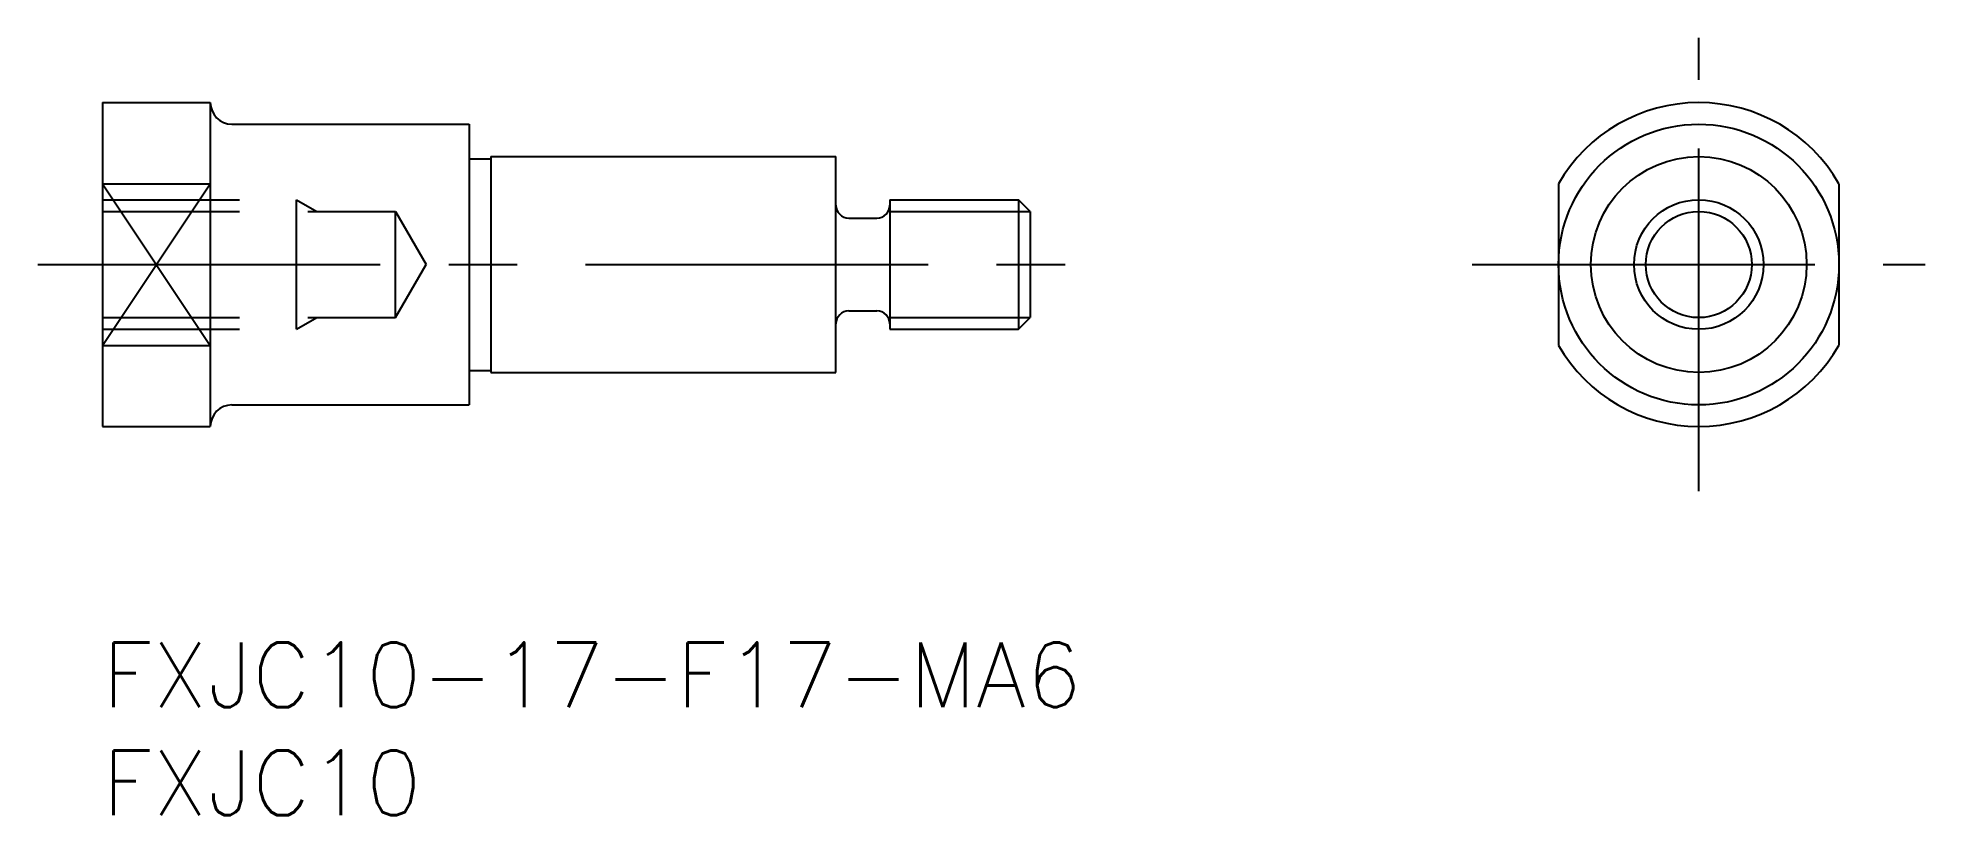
# Model space of a CAD drawing. Extents: x -3 to 84.5, y -8 to 28.
import ezdxf

# ---------------------------------------------------------------- set-up
doc = ezdxf.new("R2010")
doc.units = 0
doc.header["$LTSCALE"] = 0.5
doc.linetypes.add('CENTER', pattern=[50.8, 31.75, -6.35, 6.35, -6.35])
doc.linetypes.add('DASHED', pattern=[19.05, 12.7, -6.35])
for name, color, linetype in [('MSM_CENTER', 1, 'CENTER'), ('MSM_CONTINUOUS', 7, 'CONTINUOUS'), ('MSM_DASHED', 4, 'DASHED'), ('MSM_NARROW', 5, 'CONTINUOUS'), ('MSM_PART_NUMBER', 7, 'CONTINUOUS')]:
    doc.layers.add(name, color=color, linetype=linetype)
doc.styles.get("Standard").update_dxf_attribs({"font": 'txt.shx', "height": 3, "bigfont": 'bigfont.shx'})

# ---------------------------------------------------------------- blocks, each defined once
blk = doc.blocks.new('*U12')
at = {"layer": 'MSM_PART_NUMBER'}
blk.add_text('FXJC10-17-F17-MA6', height=3, dxfattribs=at).set_placement((0, -3))
blk = doc.blocks.new('*U13')
at = {"layer": 'MSM_PART_NUMBER'}
blk.add_text('FXJC10', height=3, dxfattribs=at).set_placement((0, -8))

msp = doc.modelspace()

# ---------------------------------------------------------------- linework, layer by layer
at = {"layer": 'MSM_CENTER'}
for p, q in [((74, 7), (74, 28)), ((-3, 17.5), (46, 17.5)), ((63.5, 17.5), (84.5, 17.5))]:
    msp.add_line(p, q, dxfattribs=at)
at = {"layer": 'MSM_CONTINUOUS'}
for p, q in [((0, 25), (0, 10)), ((0, 25), (5, 25)), ((5, 25), (5, 10)), ((6, 24), (17, 24)), ((17, 24), (17, 11)), ((17, 22.4), (18, 22.4)), ((18, 22.5), (34, 22.5)), ((18, 22.5), (18, 12.5)), ((34, 12.5), (34, 22.5)), ((0, 21.242), (5, 21.242)), ((67.5, 21.242), (67.5, 13.758)), ((80.5, 21.242), (80.5, 13.758)), ((36.5, 20.5), (42.458, 20.5)), ((36.5, 20.5), (36.5, 14.5)), ((43, 19.958), (42.458, 20.5)), ((42.458, 20.5), (42.458, 14.5)), ((34.6, 19.65), (35.9, 19.65)), ((43, 19.958), (43, 15.041)), ((34.6, 15.35), (35.9, 15.35)), ((42.458, 14.5), (43, 15.041)), ((36.5, 14.5), (42.458, 14.5)), ((0, 13.758), (5, 13.758)), ((17, 12.6), (18, 12.6)), ((18, 12.5), (34, 12.5)), ((6, 11), (17, 11)), ((0, 10), (5, 10))]:
    msp.add_line(p, q, dxfattribs=at)
for radius in [6.5, 5, 3]:
    msp.add_circle((74, 17.5), radius, dxfattribs=at)
for centre, radius, start, end in [((6, 25), 1, 180, 270), ((74, 17.5), 7.5, 29.92643, 150.07357), ((34.6, 20.25), 0.6, 180, 270), ((35.9, 20.25), 0.6, 270, 0), ((34.6, 14.75), 0.6, 90, 180), ((35.9, 14.75), 0.6, 0, 90), ((74, 17.5), 7.5, 209.92643, 330.07357), ((6, 10), 1, 90, 180)]:
    msp.add_arc(centre, radius, start, end, dxfattribs=at)
at = {"layer": 'MSM_DASHED'}
for p, q in [((0, 20.5), (9, 20.5)), ((9, 14.5), (9, 20.5)), ((9, 20.5), (9.938, 19.958)), ((0, 19.958), (13.581, 19.958)), ((13.581, 15.041), (13.581, 19.958)), ((13.581, 19.958), (15, 17.5)), ((13.581, 15.041), (15, 17.5)), ((0, 15.041), (13.581, 15.041)), ((9, 14.5), (9.938, 15.041)), ((0, 14.5), (9, 14.5))]:
    msp.add_line(p, q, dxfattribs=at)
at = {"layer": 'MSM_NARROW'}
for p, q in [((0, 13.758), (5, 21.242)), ((0, 21.242), (5, 13.758)), ((36.5, 19.958), (43, 19.958)), ((36.5, 15.041), (43, 15.041))]:
    msp.add_line(p, q, dxfattribs=at)
msp.add_circle((74, 17.5), 2.458, dxfattribs=at)

# ---------------------------------------------------------------- block references
at = {"layer": 'MSM_CONTINUOUS'}
for name in ['*U12', '*U13']:
    msp.add_blockref(name, (0, 0), dxfattribs=at)

doc.saveas('drawing.dxf')
